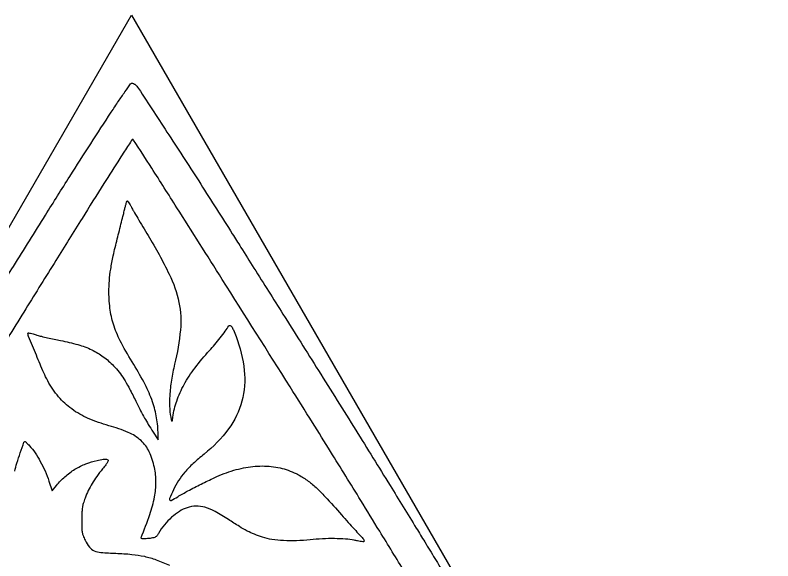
# Model space of a CAD drawing. Header units: millimetres. Extents: x 7 to 202, y 10 to 284.
# Drawn here: x 175.92 to 202.5, y 122.85 to 142 of the extents above; entities that cross this region are included whole.
import ezdxf

# ---------------------------------------------------------------- set-up
doc = ezdxf.new("R2010")
doc.units = ezdxf.units.MM
doc.layers.add('CUT', color=1, linetype='Continuous')
doc.layers.add('ENGRAVE', color=7, linetype='Continuous')

msp = doc.modelspace()

# ---------------------------------------------------------------- linework, layer by layer
at = {"layer": 'CUT'}
msp.add_lwpolyline([(157.5, 103.029), (180, 142), (202.5, 103.029)], close=True, dxfattribs=at)
at = {"layer": 'ENGRAVE', "extrusion": (0, 0, -1)}
for points in [[(-202.452, 103.042, 0.000001), (-195.868, 103.035, 0.000156)], [(-194.596, 103.97, -0.000001), (-200.658, 103.976, -0.413912)], [(-174.954, 131.73, 0.000052), (-175.859, 133.185, 0.000653), (-176.981, 134.981, 0.001459), (-177.839, 136.343, 0.001821), (-178.571, 137.489, 0.002002), (-179.289, 138.594, 0.003016), (-179.546, 138.98, 0.004797), (-179.771, 139.307, 0.00128), (-179.97, 139.589, 0.193293), (-180.002, 139.61, 0.082839), (-180.027, 139.611, 0.042669), (-180.057, 139.604, 0.040881), (-180.087, 139.591, 0.048707), (-180.113, 139.574, 0.080655), (-180.246, 139.429, 0.000415), (-181.313, 137.797, 0.002035), (-182.428, 136.073, 0.001988), (-183.538, 134.327, -0.000153), (-183.837, 133.852, -0.000045), (-184.295, 133.126, -0.000046), (-184.811, 132.309, -0.000049), (-185.313, 131.513, 0.000836), (-186.563, 129.527, 0.000722), (-187.868, 127.438, 0.000743), (-189.072, 125.498, 0.001605), (-189.992, 124.001, -0.000042), (-190.29, 123.513, -0.000025), (-190.643, 122.934, -0.000025), (-190.995, 122.358, -0.000044), (-191.286, 121.881, 0.000239)], [(-190.472, 121.013, -0.000188), (-189.594, 122.448, -0.00019), (-188.708, 123.892, -0.000444), (-188.044, 124.972, -0.000355), (-186.988, 126.683, -0.001512), (-186.353, 127.702, -0.000807), (-185.567, 128.953, -0.000048), (-183.185, 132.727, -0.000275), (-181.594, 135.244, -0.001427), (-180.709, 136.633, -0.000222), (-180.077, 137.618, -0.261957), (-180.036, 137.64, -0.244093), (-180.025, 137.634, -0.000398), (-179.897, 137.442, -0.002861), (-179.754, 137.225, -0.001748), (-179.588, 136.967, -0.001721), (-179.031, 136.087, -0.000676), (-178.268, 134.87, -0.000591), (-177.349, 133.396, -0.000386), (-176.292, 131.693, 0.000055), (-175.732, 130.79, 0.000046), (-175.137, 129.831, 0.000047), (-174.593, 128.953, 0.000127)], [(-172.238, 127.344, -0.00001), (-172.609, 127.945, -0.00001), (-172.972, 128.533, -0.00001), (-173.283, 129.037, -0.000048)], [(-175.904, 125.996, 0.018211), (-175.981, 126.281, 0.008666), (-176.099, 126.642, 0.002255), (-176.229, 127.013, 0.317075), (-176.265, 127.038, 0.181991), (-176.28, 127.033, 0.007892), (-176.321, 126.996, 0.012566), (-176.369, 126.948, 0.008543), (-176.421, 126.893, 0.033411), (-176.619, 126.643, 0.024856), (-176.803, 126.343, 0.023441), (-176.968, 126.006, 0.021247), (-177.106, 125.644), (-177.218, 125.311), (-177.37, 125.501, 0.045241), (-177.664, 125.805, 0.040627), (-178.018, 126.064, 0.041089), (-178.404, 126.259, 0.049289), (-178.794, 126.374, 0.001716), (-179.01, 126.415, 0.031813), (-179.079, 126.423, 0.09524), (-179.122, 126.417, 0.060015), (-179.169, 126.395, 0.319758), (-179.181, 126.365, 0.072731), (-179.16, 126.311, 0.033526), (-179.102, 126.225, 0.006743), (-178.988, 126.08, -0.014573), (-178.782, 125.812, -0.021465), (-178.619, 125.564, -0.023034), (-178.486, 125.317, -0.021333), (-178.373, 125.053, -0.014733), (-178.309, 124.867, -0.038561), (-178.278, 124.73, -0.029898), (-178.264, 124.571, -0.006101), (-178.259, 124.288, -0.004781), (-178.26, 123.989, -0.037355), (-178.273, 123.85, -0.055736), (-178.305, 123.737, -0.017682), (-178.377, 123.577, -0.046555), (-178.528, 123.33, -0.131935), (-178.686, 123.206, -0.081182), (-178.929, 123.147, -0.010896), (-179.457, 123.117, 0.015493), (-180.016, 123.08, 0.030519), (-180.455, 123.01, 0.032291), (-180.866, 122.89, 0.019726), (-181.334, 122.699, 0.057723)]]:
    msp.add_lwpolyline(points, format="xyb", dxfattribs=at)
msp.add_lwpolyline([(-179.998, 135.26, -0.00743), (-180.071, 135.13, -0.001179), (-180.22, 134.876, -0.001307), (-180.397, 134.577, -0.001143), (-180.584, 134.266, 0.021153), (-181.324, 132.912, 0.063745), (-181.665, 131.918, 0.074275), (-181.718, 130.957, 0.036526), (-181.514, 129.748, -0.020929), (-181.403, 129.191, -0.023955), (-181.345, 128.652, -0.026083), (-181.341, 128.173, -0.054969), (-181.398, 127.806, -0.020073), (-181.415, 127.752, -0.634232), (-181.425, 127.751, -0.098061), (-181.435, 127.778, -0.003034), (-181.451, 127.896, 0.05199), (-181.588, 128.46, 0.04077), (-181.846, 129.036, 0.036168), (-182.23, 129.625, 0.02518), (-182.74, 130.233, -0.012216), (-182.925, 130.441, -0.009451), (-183.116, 130.676, -0.009637), (-183.289, 130.907, -0.018427), (-183.417, 131.1, 0.357493), (-183.46, 131.115, 0.157878), (-183.51, 131.075, 0.046707), (-183.575, 130.955, 0.009181), (-183.668, 130.726, 0.064852), (-183.958, 129.535, 0.093463), (-183.874, 128.457, 0.093386), (-183.404, 127.482, 0.064646), (-182.553, 126.598, -0.016095), (-182.163, 126.263, -0.030284), (-181.874, 125.965, -0.035195), (-181.653, 125.667, -0.033713), (-181.472, 125.338, -0.004843), (-181.338, 125.04, -0.250602), (-181.343, 124.979, -0.397731), (-181.391, 124.967, -0.008161), (-181.623, 125.102, 0.013591), (-181.981, 125.306, 0.006724), (-182.445, 125.545, 0.00665), (-182.907, 125.768, 0.016886), (-183.25, 125.914, 0.041895), (-183.93, 126.113, 0.050594), (-184.592, 126.18, 0.054153), (-185.214, 126.112, 0.062366), (-185.776, 125.912, 0.032704), (-186.122, 125.708, 0.034883), (-186.43, 125.465, 0.022463), (-186.796, 125.103, 0.005407), (-187.367, 124.469, -0.001386), (-187.604, 124.201, -0.001894), (-187.82, 123.961, -0.001232), (-188.002, 123.76, -0.021972), (-188.064, 123.699, 0.043598), (-188.12, 123.637, 0.074451), (-188.154, 123.576, 0.154569), (-188.156, 123.535, 0.341006), (-188.132, 123.516, 0.043987), (-188.113, 123.518, 0.001179), (-188.028, 123.533, 0.002452), (-187.93, 123.552, 0.001676), (-187.817, 123.574, -0.031074), (-187.512, 123.615, -0.01575), (-187.124, 123.631, -0.014836), (-186.697, 123.623, -0.014469), (-186.267, 123.589, 0.018743), (-185.792, 123.556, 0.021333), (-185.336, 123.561, 0.023149), (-184.928, 123.601, 0.041494), (-184.601, 123.678, 0.017936), (-184.314, 123.782, 0.024224), (-184.063, 123.897, 0.019264), (-183.786, 124.056, 0.006863), (-183.401, 124.303, -0.020961), (-182.934, 124.584, -0.055792), (-182.575, 124.732, -0.07594), (-182.263, 124.771, -0.074975), (-181.951, 124.716, -0.061666), (-181.683, 124.587, -0.039966), (-181.409, 124.379, -0.037978), (-181.156, 124.114, -0.039366), (-180.948, 123.817, 0.025123), (-180.894, 123.735, 0.086687), (-180.848, 123.691, 0.088104), (-180.79, 123.665, 0.026473), (-180.695, 123.647, 0.011136), (-180.521, 123.627, 0.038273), (-180.408, 123.625, 0.083553), (-180.347, 123.639, 0.414586), (-180.335, 123.669, -0.014851), (-180.646, 124.479, -0.036933), (-180.811, 125.093, -0.048169), (-180.859, 125.616, -0.049738), (-180.806, 126.132, -0.059803), (-180.624, 126.678, -0.097269), (-180.335, 127.07, -0.084134), (-179.887, 127.359, -0.035639), (-179.209, 127.595, 0.036306), (-178.483, 127.849, 0.055623), (-177.905, 128.18, 0.059607), (-177.442, 128.61, 0.050183), (-177.063, 129.163, 0.024001), (-176.924, 129.448, 0.003193), (-176.664, 130.064, 0.001183), (-176.391, 130.729, 0.097237), (-176.37, 130.838, 0.450031), (-176.383, 130.85, 0.018284), (-176.456, 130.838, 0.019955), (-176.556, 130.814, 0.009092), (-176.684, 130.776, -0.014101), (-176.84, 130.731, -0.005608), (-177.057, 130.677, -0.005545), (-177.292, 130.625, -0.00694), (-177.511, 130.581, 0.023982), (-178.122, 130.439, 0.041829), (-178.608, 130.256, 0.04748), (-179.012, 130.014, 0.044332), (-179.374, 129.695, 0.022926), (-179.567, 129.471, 0.025574), (-179.731, 129.239, 0.019443), (-179.903, 128.944, 0.006883), (-180.127, 128.508, -0.002926), (-180.321, 128.121, -0.009067), (-180.458, 127.864, -0.010881), (-180.591, 127.638, -0.005959), (-180.762, 127.366), (-180.935, 127.101), (-180.934, 127.294, -0.042635), (-180.884, 127.87, -0.041217), (-180.738, 128.435, -0.035295), (-180.477, 129.041, -0.019478), (-180.078, 129.743, 0.01663), (-179.645, 130.495, 0.039875), (-179.39, 131.085, 0.047399), (-179.256, 131.643, 0.034233), (-179.211, 132.281, 0.020018), (-179.225, 132.686, 0.019394), (-179.273, 133.092, 0.016042), (-179.36, 133.557, 0.00773), (-179.501, 134.146, -0.00058), (-179.576, 134.441, -0.000558), (-179.651, 134.74, -0.000552), (-179.717, 135.003, -0.002028), (-179.757, 135.17, 0.006074), (-179.788, 135.291, 0.009869), (-179.817, 135.393, 0.003951), (-179.844, 135.477, 0.32487), (-179.854, 135.485, 0.250236), (-179.866, 135.478, 0.005192), (-179.905, 135.419, 0.010843), (-179.949, 135.346, 0.006928)], format="xyb", close=True, dxfattribs=at)

doc.saveas('drawing.dxf')
